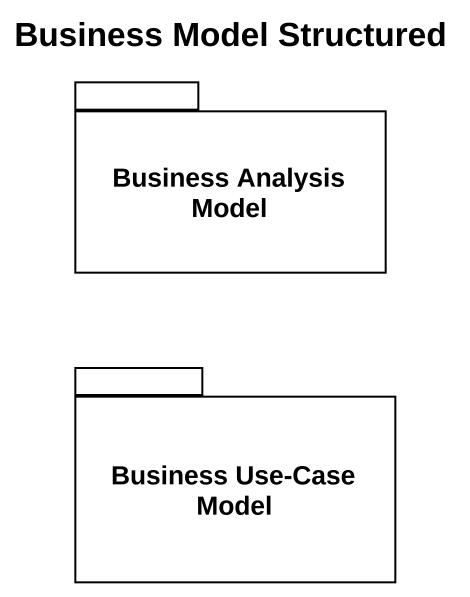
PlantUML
@startuml
title Business Model Structured
package "Business Analysis Model" as Business_Analysis_Model {
}
package "Business Use-Case Model" as Business_Use_Case_Model {
}
@enduml
